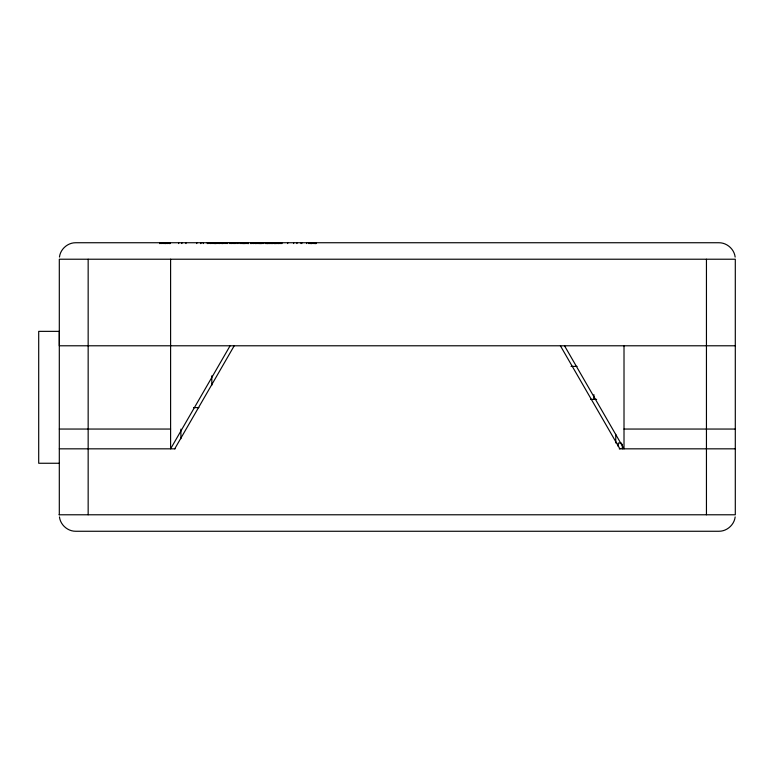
<?xml version="1.0" encoding="UTF-8"?>
<svg xmlns="http://www.w3.org/2000/svg" width="774" height="774" viewBox="0 0 774 774"><rect width="100%" height="100%" fill="white"/><g stroke="black" fill="none" stroke-linecap="round" stroke-linejoin="round"><path stroke-width="1.16" d="M59.453 257.065C60.372 249.083 67.764 242.61 75.794 242.736L718.814 242.736C726.844 242.61 734.236 249.083 735.155 257.065M735.155 516.935C734.236 524.917 726.844 531.39 718.814 531.264L75.794 531.264C67.764 531.39 60.372 524.917 59.453 516.935M230.091 345.784L170.599 448.833L170.599 259.222M174.721 448.833L234.212 345.784M735.3 345.784L59.308 345.784L59.308 331.359L38.7 331.359L38.7 463.258L59.308 463.258M571.057 366.392L577.075 366.392M590.639 399.365L596.619 399.365M193.5 407.608L198.86 407.608M59.308 429.048L170.599 429.048M624.008 429.048L735.3 429.048M621.329 443.057L618.242 443.057L618.242 446.521M59.308 448.833L175.108 448.833M619.268 448.833L735.3 448.833M59.027 514.778L735.3 514.778L735.3 259.222L59.308 259.222L59.308 514.778M564.517 345.784L624.008 448.833L624.008 345.784M560.395 345.784L619.887 448.833M706.449 259.222L706.449 514.778M622.364 444.208L622.364 448.833M615.765 434.349L615.765 442.941M593.919 394.653L593.919 399.365M316.082 242.736L316.082 243.558M315.908 242.736L315.908 243.558M315.811 242.736L315.811 243.558M314.95 242.736L315.008 243.558M313.151 242.736L313.247 243.558M311.97 242.736L311.97 243.558M311.854 242.736L311.883 243.558M311.061 242.736L311.071 243.558M310.422 242.736L310.364 243.558M310.229 242.736L310.21 243.558M309.968 242.736L309.968 243.558M309.213 242.736L309.184 243.558M308.574 242.736L308.574 243.558M306.678 242.736L306.678 243.558M301.783 242.736L301.783 243.558M301.028 242.736L301.028 243.558M296.955 242.736L296.935 243.558M293.617 242.736L293.617 243.558M287.686 242.736L287.686 243.558M281.978 242.736L281.978 243.558M281.368 242.736L281.339 243.558M281.068 242.736L281.068 243.558M280.294 242.736L280.294 243.558M280.101 242.736L280.101 243.558M279.443 242.736L279.443 243.558M278.621 242.736L278.698 243.558M278.543 242.736L278.543 243.558M277.431 242.736L277.431 243.558M277.14 242.736L277.276 243.558M276.415 242.736L276.415 243.558M276.279 242.736L276.279 243.558M275.979 242.736L275.979 243.558M275.534 242.736L275.631 243.558M275.215 242.736L275.215 243.558M275.08 242.736L275.08 243.558M275.022 242.736L275.022 243.558M274.78 242.736L274.78 243.558M274.635 242.736L274.635 243.558M274.19 242.736L274.19 243.558M273.464 242.736L273.464 243.558M272.458 242.736L272.458 243.558M272.322 242.736L272.322 243.558M271.993 242.736L271.993 243.558M271.868 242.736L271.858 243.558M271.481 242.736L271.471 243.558M270.948 242.736L270.89 243.558M270.116 243.558L270.049 242.736L270.029 243.558M269.874 242.736L269.845 243.558M269.178 242.736L269.081 243.558M269.013 242.736L269.013 243.558M268.772 242.736L268.772 243.558M268.065 242.736L267.978 243.558M267.901 242.736L267.901 243.558M267.698 242.736L267.717 243.558M267.552 242.736L267.552 243.558M267.185 242.736L267.156 243.558M266.943 242.736L266.875 243.558M266.788 242.736L266.788 243.558M266.343 242.736L266.372 243.558M265.53 242.736L265.559 243.558M265.501 242.736L265.356 243.558M263.721 242.736L263.731 243.558M262.289 242.736L262.289 243.558M261.67 242.736L261.67 243.558M261.535 242.736L261.573 243.558M261.196 242.736L261.196 243.558M260.277 242.736L260.277 243.558M260.064 242.736L260.064 243.558M259.203 242.736L259.087 243.558L259.058 242.736M258.342 242.736L258.342 243.558M258.1 242.736L258.09 243.558M257.152 242.736L257.152 243.558M256.968 242.736L256.939 243.558M256.378 242.736L256.378 243.558M255.817 242.736L255.778 243.558M255.352 242.736L255.352 243.558M252.44 242.736L252.459 243.558M251.627 242.736L251.608 243.558M251.115 242.736L251.124 243.558M250.95 242.736L250.95 243.558M250.573 242.736L250.573 243.558M248.444 242.736L248.444 243.558M248.28 242.736L248.28 243.558M248.183 242.736L248.173 243.558M247.883 242.736L247.854 243.558M247.312 242.736L247.38 243.558M246.538 242.736L246.616 243.558M245.61 242.736L245.61 243.558M245.513 242.736L245.513 243.558M244.584 242.736L244.584 243.558M244.332 242.736L244.255 243.558M244.216 242.736L244.216 243.558M244.023 242.736L243.994 243.558M243.113 242.736L243.113 243.558M242.726 242.736L242.784 243.558M242.591 242.736L242.572 243.558M241.546 242.736L241.575 243.558M240.937 242.736L240.937 243.558M240.695 242.736L240.695 243.558M239.04 242.736L239.04 243.558M237.618 242.736L237.618 243.558M236.089 242.736L236.089 243.558M235.315 242.736L235.315 243.558M234.299 242.736L234.299 243.558M234.164 242.736L234.164 243.558M233.39 242.736L233.39 243.558M232.79 242.736L232.79 243.558M231.707 242.736L231.678 243.558M231.058 242.736L231.058 243.558M230.845 242.736L230.845 243.558M229.298 242.736L229.394 243.558M227.333 242.736L227.333 243.558M226.85 242.736L226.85 243.558M225.563 242.736L225.563 243.558M224.121 242.736L224.121 243.558M223.028 242.736L223.028 243.558M222.525 242.736L222.525 243.558M222.341 242.736L222.341 243.558M222.119 242.736L222.119 243.558M221.306 242.736L221.306 243.558M219.884 242.736L219.884 243.558M219.613 242.736L219.613 243.558M218.907 242.736L218.907 243.558M217.891 242.736L217.891 243.558M216.594 242.736L216.594 243.558M215.956 242.736L215.956 243.558M215.588 242.736L215.588 243.558M215.472 242.736L215.472 243.558M214.533 242.736L214.533 243.558M214.195 242.736L214.195 243.558M213.566 242.736L213.566 243.558M212.27 242.736L212.27 243.558M211.815 375.816L211.815 385.229M211.244 242.736L211.244 243.558M210.547 242.736L210.547 243.558M210.209 242.736L210.209 243.558M208.816 242.736L208.816 243.558M207.635 242.736L207.635 243.558M207.277 242.736L207.277 243.558M203.301 242.736L203.301 243.558M200.834 242.736L200.834 243.558M200.592 242.736L200.592 243.558M196.77 242.736L196.77 243.558M185.944 242.736L185.944 243.558M181.851 242.736L181.851 243.558M180.903 429.135L180.903 438.703M178.639 242.736L178.639 243.558M170.174 242.736L170.212 243.558M169.738 242.736L169.738 243.558M169.535 242.736L169.535 243.558M169.167 242.736L169.129 243.558M167.842 242.736L167.861 243.558M167.726 242.736L167.697 243.558M166.729 242.736L166.739 243.558M165.791 242.736L165.791 243.558M165.017 242.736L165.017 243.558M164.417 242.736L164.417 243.558M163.991 242.736L163.991 243.558M163.749 242.736L163.653 243.558M162.24 242.736L162.259 243.558M161.553 242.736L161.553 243.558M161.098 242.736L161.079 243.558M160.266 242.736L160.247 243.558M159.763 242.736L159.754 243.558M159.589 242.736L159.589 243.558M88.159 259.222L88.159 514.778M315.521 243.558L315.521 242.736L315.492 243.558M314.254 243.558L314.254 242.736L314.167 243.558M311.661 243.558L311.661 242.736L311.632 243.558M278.921 243.558L278.921 242.736L278.882 243.558M260.519 243.558L260.519 242.736L260.509 243.558M259.416 243.558L259.416 242.736L259.396 243.558M255.11 243.558L255.072 242.736L255.004 243.558M253.62 243.558L253.591 242.736L253.572 243.558M243.442 243.558L243.442 242.736L243.423 243.558M215.075 243.558L215.075 242.736L214.978 243.558M165.578 243.558L165.578 242.736L165.549 243.558"/></g></svg>
